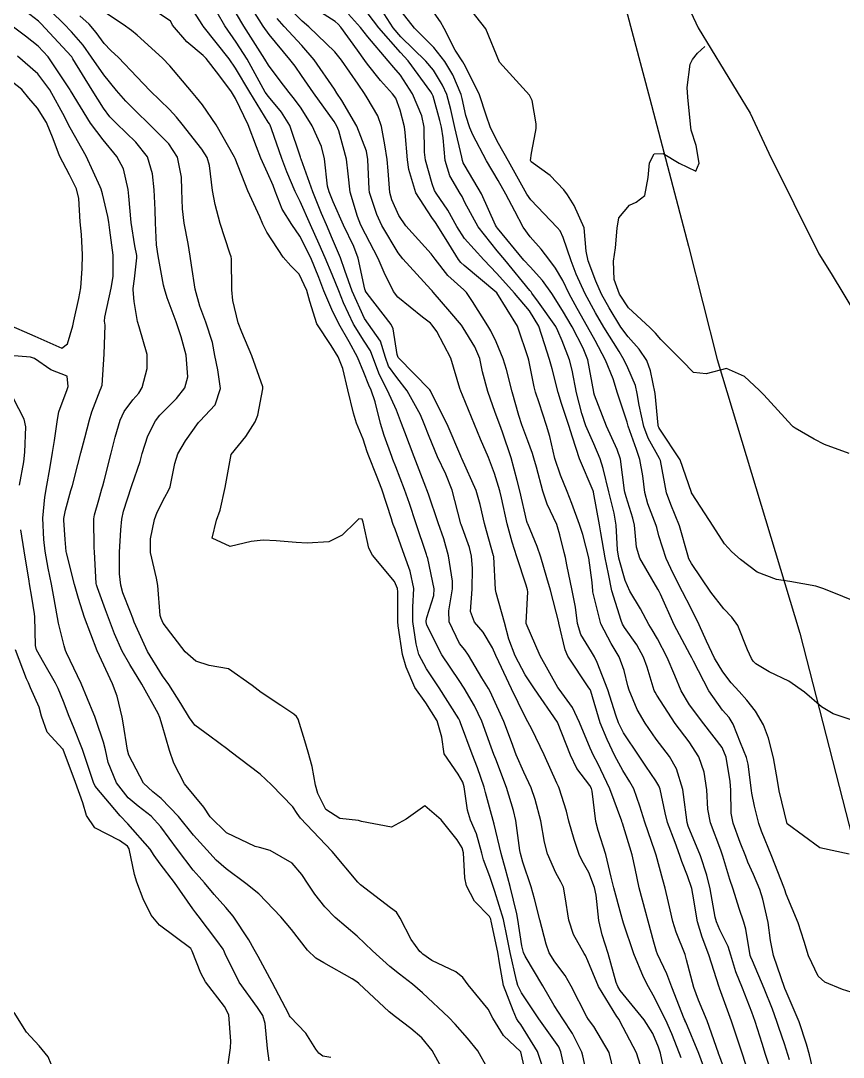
# Model space of a CAD drawing. Header units: metres. Extents: x 292545 to 299085, y 7450245 to 7463078.
# Drawn here: x 296951.6 to 297001.5, y 7454131.5 to 7454194.4 of the extents above; entities that cross this region are included whole.
import ezdxf

# ---------------------------------------------------------------- set-up
doc = ezdxf.new("R2010")
doc.units = ezdxf.units.M
for name, color, linetype in [('Area', 45, 'Continuous'), ('Curvas de Nivel 1m', 11, 'Continuous'), ('Curvas de Nivel 5m', 15, 'Continuous'), ('Vias Primárias', 230, 'Continuous')]:
    doc.layers.add(name, color=color, linetype=linetype)

msp = doc.modelspace()

# ---------------------------------------------------------------- linework, layer by layer
at = {"layer": 'Area'}
msp.add_polyline3d([(296970.276, 7454231.506, 697.399), (296971.852, 7454229.143, 697.729), (296974.463, 7454224.198, 698.379), (296981.489, 7454213.903, 711.819), (296983.445, 7454209.79, 713.459), (296986.04, 7454204.87, 700.919), (296988.895, 7454200.468, 701.319), (296990.58, 7454198.03, 701.469), (296991.792, 7454195.863, 701.679), (296992.671, 7454193.942, 701.779), (296995.822, 7454188.775, 702.119), (296996.956, 7454186.348, 702.239), (296999.989, 7454180.243, 702.439), (297000.741, 7454179.034, 702.559), (297002.343, 7454176.391, 702.459)], dxfattribs=at)
at = {"layer": 'Curvas de Nivel 1m', "flags": 128}
for points, elevation in [([(297001.95, 7454135.439), (297001.427, 7454135.618), (297000.368, 7454136.045), (296999.961, 7454136.427), (296999.366, 7454137.646), (296999.108, 7454138.522), (296998.737, 7454139.653), (296998.019, 7454141.399), (296997.926, 7454141.661), (296997.868, 7454141.818), (296997.151, 7454143.669), (296996.521, 7454145.221), (296996.358, 7454145.677), (296996.084, 7454146.74), (296995.93, 7454147.521), (296995.906, 7454147.683), (296995.707, 7454149.284), (296995.601, 7454149.688), (296995.245, 7454150.574), (296994.797, 7454151.7), (296994.547, 7454152.104), (296994.151, 7454152.56), (296993.321, 7454153.718), (296992.381, 7454155.528), (296992.28, 7454155.729), (296992.186, 7454155.907), (296991.225, 7454157.74), (296990.389, 7454159.591), (296990.313, 7454159.749), (296990.235, 7454159.895), (296989.138, 7454161.767), (296988.938, 7454162.438), (296988.802, 7454163.772), (296988.712, 7454164.198), (296988.3, 7454165.5), (296988.224, 7454165.781), (296988.205, 7454165.88), (296987.952, 7454167.784), (296987.753, 7454168.371), (296987.106, 7454169.792), (296986.381, 7454171.672), (296986.343, 7454171.8), (296986.333, 7454171.851), (296985.968, 7454173.804), (296985.704, 7454174.513), (296985.03, 7454175.814), (296984.438, 7454176.809), (296983.791, 7454177.83), (296983.231, 7454178.609), (296982.469, 7454179.439), (296982.094, 7454179.854), (296980.492, 7454181.8), (296980.439, 7454181.871), (296980.385, 7454181.981), (296979.527, 7454183.88), (296978.54, 7454185.551), (296978.415, 7454185.765), (296978.372, 7454185.893), (296978.336, 7454186.103), (296977.916, 7454187.9), (296977.663, 7454188.983), (296977.412, 7454189.908), (296977.165, 7454190.478), (296976.607, 7454191.373), (296976.139, 7454191.925), (296974.635, 7454193.394), (296974.157, 7454193.945), (296973.259, 7454195.352)], 698), ([(297001.893, 7454159.278), (297001.008, 7454159.628), (297000.237, 7454159.938), (296999.81, 7454160.074), (296998.243, 7454160.362), (296997.432, 7454160.482), (296996.252, 7454160.922), (296995.251, 7454161.695), (296994.72, 7454162.155), (296994.272, 7454162.642), (296993.58, 7454163.717), (296992.302, 7454165.677), (296992.275, 7454165.73), (296992.266, 7454165.768), (296991.586, 7454167.737), (296990.351, 7454169.604), (296990.294, 7454169.693), (296990.272, 7454169.751), (296990.256, 7454169.85), (296990.072, 7454171.755), (296989.787, 7454173.149), (296989.553, 7454173.763), (296989.102, 7454174.462), (296988.417, 7454175.208), (296987.983, 7454175.784), (296987.267, 7454176.965), (296986.814, 7454177.796), (296986.461, 7454178.585), (296986.003, 7454179.805), (296985.883, 7454180.401), (296985.746, 7454181.807), (296985.155, 7454183.172), (296984.745, 7454183.818), (296984.526, 7454184.116), (296983.687, 7454184.985), (296982.543, 7454185.817), (296982.515, 7454185.85), (296982.495, 7454185.899), (296982.55, 7454186.349), (296982.803, 7454187.613), (296982.845, 7454187.846), (296982.847, 7454188.117), (296982.59, 7454189.539), (296982.432, 7454189.852), (296980.613, 7454191.87), (296979.781, 7454193.879), (296978.657, 7454195.33)], 701), ([(296982.363, 7454129.845), (296981.917, 7454131.835), (296980.858, 7454132.811), (296980.212, 7454133.867), (296979.931, 7454134.408), (296978.725, 7454135.888), (296978.392, 7454136.328), (296977.961, 7454136.69), (296976.514, 7454137.368), (296975.971, 7454137.759), (296975.879, 7454137.828), (296975.779, 7454137.923), (296975.267, 7454138.648), (296974.599, 7454139.941), (296974.363, 7454140.301), (296974.009, 7454140.571), (296972.173, 7454141.969), (296972.025, 7454142.129), (296970.472, 7454143.986), (296970.049, 7454144.412), (296968.532, 7454146.013), (296968.346, 7454146.287), (296968.08, 7454146.691), (296966.778, 7454148.033), (296966.102, 7454148.664), (296964.261, 7454150.059), (296964.124, 7454150.164), (296963.031, 7454150.975), (296962.138, 7454151.643), (296961.798, 7454152.093), (296961.286, 7454152.964), (296960.556, 7454154.106), (296960.171, 7454154.644), (296959.252, 7454156.119), (296958.453, 7454157.885), (296958.357, 7454158.129), (296958.217, 7454158.494), (296957.762, 7454159.671), (296957.636, 7454160.139), (296957.56, 7454160.823), (296957.557, 7454162.141), (296957.634, 7454163.497), (296957.694, 7454164.139), (296957.797, 7454164.63), (296958.294, 7454166.13), (296958.314, 7454166.189), (296958.81, 7454167.643), (296958.938, 7454168.124), (296959.269, 7454169.195), (296959.746, 7454170.116), (296960.012, 7454170.46), (296960.364, 7454170.822), (296961.018, 7454171.459), (296961.518, 7454172.099), (296961.707, 7454172.78), (296961.594, 7454174.098), (296961.304, 7454175.211), (296960.987, 7454176.104), (296960.445, 7454177.574), (296960.281, 7454178.112), (296960.237, 7454178.33), (296959.909, 7454180.116), (296959.812, 7454180.787), (296959.747, 7454182.118), (296959.732, 7454182.896), (296959.661, 7454184.119), (296959.564, 7454185.088), (296959.253, 7454186.123), (296958.556, 7454187.017), (296957.369, 7454188.148), (296956.976, 7454188.553), (296956.582, 7454189.077), (296955.895, 7454190.167), (296954.731, 7454192.069), (296954.658, 7454192.18), (296954.645, 7454192.201), (296954.623, 7454192.223), (296952.8, 7454194.198), (296952.644, 7454194.343), (296951.588, 7454195.151)], 684), ([(296984.629, 7454130.558), (296984.348, 7454131.823), (296984.211, 7454132.131), (296983.91, 7454132.558), (296982.995, 7454133.839), (296981.946, 7454135.411), (296981.736, 7454135.852), (296981.654, 7454136.155), (296981.267, 7454137.857), (296981.089, 7454138.756), (296980.851, 7454139.862), (296980.332, 7454141.555), (296980.234, 7454141.868), (296980.029, 7454142.456), (296979.637, 7454143.474), (296979.537, 7454143.878), (296979.22, 7454145.043), (296978.852, 7454145.888), (296978.67, 7454146.482), (296978.474, 7454147.894), (296978.391, 7454148.19), (296978.101, 7454148.676), (296977.251, 7454149.909), (296977.113, 7454150.926), (296976.835, 7454151.913), (296976.154, 7454152.991), (296975.488, 7454153.927), (296974.957, 7454155.157), (296974.741, 7454155.935), (296974.47, 7454157.678), (296974.455, 7454157.938), (296974.442, 7454159.727), (296974.421, 7454159.938), (296974.239, 7454160.365), (296972.91, 7454161.96), (296972.686, 7454162.382), (296972.338, 7454163.969), (296972.286, 7454164.148), (296972.088, 7454164.17), (296971.908, 7454163.974), (296971.077, 7454163.18), (296970.271, 7454162.774), (296968.943, 7454162.683), (296968.27, 7454162.734), (296967.075, 7454162.831), (296966.271, 7454162.869), (296965.54, 7454162.778), (296964.267, 7454162.489), (296963.183, 7454162.988), (296963.446, 7454164.073), (296963.673, 7454164.689), (296963.975, 7454166.065), (296964.333, 7454168.06), (296965.234, 7454169.161), (296965.788, 7454170.046), (296965.948, 7454170.456), (296966.257, 7454172.041), (296966.252, 7454172.173), (296965.588, 7454174.048), (296964.987, 7454175.485), (296964.769, 7454176.057), (296964.443, 7454177.396), (296964.375, 7454178.061), (296964.347, 7454179.937), (296964.328, 7454180.061), (296964.253, 7454180.285), (296963.665, 7454182.068), (296963.365, 7454183.221), (296963.202, 7454184.073), (296963.024, 7454185.589), (296962.875, 7454186.077), (296962.551, 7454186.596), (296961.361, 7454188.098), (296961.008, 7454188.534), (296960.582, 7454188.984), (296959.413, 7454190.122), (296958.606, 7454190.979), (296957.502, 7454192.147), (296957.04, 7454192.567), (296956.631, 7454193), (296956.14, 7454193.659), (296955.711, 7454194.164), (296955.156, 7454194.681)], 686), ([(296985.89, 7454130.546), (296985.683, 7454131.585), (296985.615, 7454131.804), (296985.038, 7454132.937), (296984.457, 7454133.822), (296983.935, 7454134.642), (296983.242, 7454135.837), (296982.182, 7454137.637), (296982.075, 7454137.849), (296981.979, 7454138.26), (296981.732, 7454139.853), (296981.665, 7454140.195), (296981.258, 7454141.858), (296980.977, 7454142.917), (296980.726, 7454143.863), (296980.294, 7454145.644), (296980.238, 7454145.868), (296980.079, 7454146.449), (296979.769, 7454147.555), (296979.682, 7454147.876), (296979.285, 7454149.063), (296978.962, 7454149.887), (296978.251, 7454151.789), (296978.21, 7454151.899), (296978.188, 7454151.944), (296978.144, 7454152.022), (296976.965, 7454153.912), (296976.18, 7454155.058), (296975.724, 7454155.925), (296975.553, 7454156.573), (296975.349, 7454157.929), (296975.352, 7454158.798), (296975.42, 7454159.928), (296975.195, 7454160.984), (296974.86, 7454161.934), (296974.279, 7454163.532), (296974.16, 7454163.82), (296974.123, 7454163.942), (296974.069, 7454164.161), (296973.469, 7454165.953), (296973.151, 7454166.788), (296972.682, 7454167.965), (296972.595, 7454168.225), (296972.343, 7454168.985), (296971.946, 7454169.974), (296971.76, 7454170.578), (296971.414, 7454171.98), (296971.103, 7454173.276), (296970.83, 7454173.986), (296970.41, 7454174.67), (296969.533, 7454175.999), (296969.11, 7454177.336), (296968.92, 7454178.005), (296968.463, 7454178.995), (296967.962, 7454179.512), (296967.489, 7454180.025), (296966.496, 7454181.55), (296966.262, 7454182.042), (296966.064, 7454182.487), (296965.343, 7454184.052), (296964.575, 7454186.027), (296964.56, 7454186.06), (296964.544, 7454186.105), (296963.433, 7454188.071), (296962.585, 7454189.271), (296962.226, 7454189.722), (296961.923, 7454190.09), (296960.616, 7454191.639), (296960.17, 7454192.115), (296958.637, 7454193.503), (296958.294, 7454193.79), (296957.79, 7454194.139), (296956.65, 7454194.899)], 687), ([(296987.719, 7454129.947), (296987.267, 7454131.786), (296986.35, 7454133.364), (296986.025, 7454133.799), (296985.925, 7454133.956), (296984.969, 7454135.815), (296984.596, 7454136.457), (296983.967, 7454137.287), (296983.634, 7454137.833), (296983.447, 7454138.37), (296983.073, 7454139.839), (296982.737, 7454141.118), (296982.533, 7454141.845), (296982.038, 7454143.338), (296981.892, 7454143.852), (296981.855, 7454144.042), (296981.602, 7454145.855), (296981.466, 7454146.47), (296981.037, 7454147.861), (296980.394, 7454149.584), (296980.282, 7454149.868), (296980.12, 7454150.32), (296979.536, 7454151.879), (296979.092, 7454152.825), (296978.475, 7454153.895), (296978.17, 7454154.349), (296977.123, 7454155.911), (296976.211, 7454157.717), (296976.158, 7454157.921), (296976.158, 7454157.976), (296976.215, 7454158.176), (296976.638, 7454159.507), (296976.662, 7454159.916), (296976.26, 7454161.75), (296976.21, 7454161.921), (296976.183, 7454162.001), (296975.535, 7454163.927), (296975.15, 7454165.082), (296974.851, 7454165.935), (296974.327, 7454167.321), (296974.153, 7454167.764), (296974.08, 7454167.944), (296973.61, 7454169.215), (296973.401, 7454169.954), (296973.079, 7454171.253), (296972.821, 7454171.963), (296972.689, 7454172.269), (296972.394, 7454173.036), (296972.006, 7454173.974), (296971.491, 7454174.9), (296970.874, 7454175.985), (296970.436, 7454176.868), (296969.962, 7454177.995), (296969.664, 7454178.795), (296969.176, 7454180.003), (296968.492, 7454181.313), (296968.01, 7454182.017), (296967.432, 7454182.946), (296967.005, 7454184.033), (296966.873, 7454184.381), (296966.534, 7454185.157), (296966.139, 7454186.044), (296965.879, 7454186.721), (296965.359, 7454188.052), (296964.589, 7454189.66), (296964.35, 7454190.062), (296963.581, 7454191.097), (296962.817, 7454192.078), (296962.625, 7454192.27), (296961.637, 7454193.098), (296960.784, 7454194.108), (296960.737, 7454194.202), (296960.645, 7454194.35), (296959.958, 7454194.809)], 688), ([(296989.42, 7454130.232), (296988.937, 7454131.77), (296987.922, 7454133.697), (296987.873, 7454133.781), (296987.745, 7454133.962), (296986.63, 7454135.793), (296985.968, 7454137.351), (296985.836, 7454137.667), (296985.754, 7454137.803), (296985.117, 7454138.946), (296984.828, 7454139.817), (296984.607, 7454141.228), (296984.495, 7454141.823), (296984.348, 7454142.147), (296984.031, 7454142.685), (296983.526, 7454143.835), (296983.352, 7454144.539), (296983.116, 7454145.84), (296982.784, 7454147.145), (296982.531, 7454147.846), (296982.102, 7454148.784), (296981.631, 7454149.855), (296981.344, 7454150.638), (296980.886, 7454151.863), (296980.159, 7454153.463), (296980.022, 7454153.732), (296979.941, 7454153.873), (296979.543, 7454154.508), (296978.73, 7454155.892), (296978.508, 7454156.208), (296978.2, 7454156.605), (296977.556, 7454157.907), (296977.543, 7454158.583), (296977.763, 7454159.905), (296977.756, 7454160.389), (296977.516, 7454161.907), (296977.234, 7454162.95), (296976.9, 7454163.914), (296976.3, 7454165.656), (296976.209, 7454165.921), (296976.151, 7454166.075), (296975.44, 7454167.929), (296974.871, 7454169.411), (296974.665, 7454169.937), (296974.365, 7454170.752), (296973.828, 7454171.948), (296973.329, 7454172.892), (296972.94, 7454173.962), (296972.798, 7454174.355), (296972.413, 7454174.937), (296971.757, 7454175.977), (296971.16, 7454177.265), (296970.861, 7454177.986), (296970.463, 7454178.978), (296970.037, 7454179.994), (296969.665, 7454180.819), (296969.148, 7454182.004), (296968.517, 7454183.421), (296968.322, 7454183.814), (296968.227, 7454184.014), (296967.722, 7454185.209), (296967.401, 7454186.027), (296966.779, 7454187.828), (296966.705, 7454188.038), (296966.654, 7454188.119), (296966.575, 7454188.233), (296965.47, 7454190.051), (296964.607, 7454191.493), (296964.215, 7454192.064), (296962.643, 7454194.04), (296962.623, 7454194.061), (296962.607, 7454194.081), (296961.843, 7454195.28)], 689), ([(296991.636, 7454131.469), (296991.55, 7454131.735), (296991.084, 7454132.912), (296990.72, 7454133.748), (296989.945, 7454135.262), (296989.664, 7454135.763), (296989.362, 7454136.363), (296988.775, 7454137.772), (296988.145, 7454139.625), (296988.098, 7454139.779), (296987.998, 7454140.139), (296987.556, 7454141.785), (296987.394, 7454142.422), (296987.067, 7454143.79), (296986.597, 7454145.262), (296986.461, 7454145.796), (296986.248, 7454147.642), (296986.203, 7454147.799), (296986.095, 7454147.975), (296985.318, 7454149.024), (296984.932, 7454149.818), (296984.143, 7454151.83), (296982.739, 7454153.844), (296982.176, 7454154.702), (296981.567, 7454155.856), (296981.192, 7454156.871), (296980.916, 7454157.863), (296980.417, 7454159.682), (296980.384, 7454159.868), (296980.279, 7454161.854), (296980.277, 7454161.87), (296980.263, 7454161.911), (296979.833, 7454163.431), (296979.708, 7454163.879), (296979.452, 7454165.04), (296979.197, 7454165.887), (296978.332, 7454167.82), (296978.292, 7454167.9), (296978.264, 7454167.97), (296977.451, 7454169.909), (296976.465, 7454171.835), (296976.421, 7454171.92), (296976.384, 7454171.984), (296974.46, 7454173.939), (296974.405, 7454174.125), (296974.157, 7454175.681), (296974.045, 7454175.946), (296972.586, 7454177.832), (296972.487, 7454177.969), (296972.476, 7454177.992), (296972.454, 7454178.095), (296972.051, 7454179.974), (296971.787, 7454180.674), (296971.153, 7454181.983), (296970.517, 7454183.391), (296970.273, 7454183.993), (296970.177, 7454184.343), (296969.991, 7454185.996), (296969.807, 7454186.744), (296969.252, 7454188.003), (296968.584, 7454189.076), (296968.183, 7454189.61), (296967.854, 7454190.021), (296967.301, 7454190.73), (296966.609, 7454191.69), (296966.383, 7454192.042), (296965.949, 7454192.721), (296965.093, 7454194.056), (296964.65, 7454194.79)], 691), ([(296993.197, 7454130.41), (296992.715, 7454131.722), (296991.922, 7454133.629), (296991.889, 7454133.697), (296991.878, 7454133.731), (296991.832, 7454133.823), (296991.079, 7454135.743), (296990.77, 7454136.557), (296990.199, 7454137.757), (296990.136, 7454137.919), (296989.98, 7454138.488), (296989.64, 7454139.764), (296989.493, 7454140.273), (296989.103, 7454141.769), (296988.859, 7454142.947), (296988.66, 7454143.774), (296988.072, 7454145.692), (296988.043, 7454145.78), (296988.034, 7454145.82), (296987.323, 7454147.788), (296986.58, 7454149.324), (296986.328, 7454149.798), (296986.12, 7454150.241), (296985.466, 7454151.81), (296985.042, 7454152.707), (296984.232, 7454153.829), (296984.164, 7454153.921), (296983.084, 7454155.841), (296982.244, 7454157.818), (296982.239, 7454157.85), (296982.346, 7454159.735), (296982.326, 7454159.849), (296982.237, 7454160.129), (296981.671, 7454161.856), (296981.392, 7454162.738), (296981.08, 7454163.862), (296980.737, 7454165.428), (296980.633, 7454165.867), (296980.319, 7454166.911), (296979.948, 7454167.876), (296979.462, 7454169.001), (296979.093, 7454169.889), (296978.379, 7454171.658), (296978.276, 7454171.901), (296978.217, 7454172.069), (296977.668, 7454173.907), (296976.81, 7454175.526), (296976.523, 7454175.919), (296976.425, 7454176.027), (296975.953, 7454176.402), (296974.448, 7454177.612), (296974.178, 7454177.944), (296973.612, 7454179.1), (296973.251, 7454179.958), (296972.495, 7454181.428), (296972.212, 7454181.973), (296971.991, 7454182.492), (296971.561, 7454183.98), (296971.432, 7454185.083), (296971.326, 7454185.982), (296970.865, 7454187.691), (296970.745, 7454187.988), (296970.576, 7454188.266), (296969.328, 7454190.003), (296968.603, 7454191.057), (296968.209, 7454191.616), (296967.888, 7454192.021), (296966.635, 7454193.536), (296966.28, 7454194.044), (296965.655, 7454195.048)], 692), ([(296995.886, 7454130.046), (296995.372, 7454131.695), (296995.008, 7454132.788), (296994.688, 7454133.699), (296993.972, 7454135.69), (296993.967, 7454135.71), (296993.953, 7454135.752), (296993.311, 7454137.717), (296992.91, 7454138.794), (296992.623, 7454139.724), (296992.35, 7454141.395), (296992.288, 7454141.727), (296992.031, 7454142.509), (296991.684, 7454143.38), (296991.555, 7454143.737), (296991.268, 7454144.528), (296990.817, 7454145.749), (296990.662, 7454146.334), (296990.37, 7454147.756), (296990.294, 7454147.956), (296990.098, 7454148.271), (296989.501, 7454149.153), (296989.088, 7454149.765), (296988.134, 7454151.186), (296987.832, 7454151.783), (296987.673, 7454152.259), (296987.195, 7454153.79), (296986.537, 7454155.447), (296986.378, 7454155.798), (296986.196, 7454156.098), (296985.548, 7454157.152), (296985.358, 7454157.813), (296985.22, 7454158.813), (296985.036, 7454159.818), (296984.7, 7454161.38), (296984.614, 7454161.825), (296984.549, 7454162.109), (296984.277, 7454163.199), (296984.143, 7454163.683), (296984.088, 7454163.823), (296983.518, 7454165.054), (296983.257, 7454165.836), (296982.868, 7454167.299), (296982.711, 7454167.844), (296982.623, 7454168.133), (296982.343, 7454168.889), (296981.983, 7454169.854), (296981.787, 7454170.431), (296981.379, 7454171.86), (296981.042, 7454173.218), (296980.844, 7454173.866), (296980.413, 7454174.9), (296980.101, 7454175.556), (296979.915, 7454175.878), (296978.985, 7454177.345), (296978.611, 7454177.888), (296978.454, 7454178.046), (296977.478, 7454178.919), (296976.709, 7454179.916), (296976.478, 7454180.232), (296974.938, 7454181.936), (296974.509, 7454182.558), (296974.08, 7454183.508), (296973.969, 7454183.948), (296973.862, 7454185.276), (296973.797, 7454185.951), (296973.656, 7454186.854), (296973.463, 7454187.957), (296973.235, 7454188.616), (296972.59, 7454189.708), (296972.423, 7454189.972), (296972.049, 7454190.525), (296971.029, 7454191.986), (296970.62, 7454192.493), (296969.043, 7454194.006), (296968.646, 7454194.345), (296967.811, 7454195.179)], 694), ([(296998.211, 7454131.345), (296998.117, 7454131.658), (296997.909, 7454132.304), (296997.565, 7454133.311), (296997.446, 7454133.665), (296997.177, 7454134.425), (296996.687, 7454135.673), (296995.97, 7454137.34), (296995.867, 7454137.576), (296995.839, 7454137.682), (296995.565, 7454139.263), (296995.447, 7454139.688), (296995.171, 7454140.527), (296994.795, 7454141.698), (296994.605, 7454142.278), (296994.18, 7454143.708), (296994.048, 7454144.07), (296993.412, 7454145.717), (296993.257, 7454146.543), (296993.192, 7454147.719), (296993.037, 7454148.787), (296992.722, 7454149.724), (296992.126, 7454150.624), (296991.286, 7454151.739), (296990.16, 7454153.473), (296990.058, 7454153.648), (296990.013, 7454153.752), (296989.574, 7454155.156), (296989.358, 7454155.762), (296988.951, 7454156.519), (296988.211, 7454157.575), (296988.091, 7454157.781), (296988.008, 7454157.989), (296987.443, 7454159.788), (296987.223, 7454160.816), (296987.036, 7454161.792), (296986.764, 7454163.309), (296986.693, 7454163.796), (296986.328, 7454165.774), (296986.322, 7454165.8), (296986.304, 7454165.852), (296985.476, 7454167.809), (296985.052, 7454169.107), (296984.823, 7454169.815), (296984.373, 7454171.157), (296984.172, 7454171.823), (296983.823, 7454173.254), (296983.648, 7454173.831), (296983.351, 7454174.775), (296982.998, 7454175.841), (296982.437, 7454176.776), (296981.529, 7454177.859), (296980.465, 7454179.053), (296979.666, 7454179.878), (296978.492, 7454181.172), (296978.022, 7454181.897), (296977.485, 7454182.878), (296976.768, 7454183.916), (296976.678, 7454184.071), (296976.529, 7454184.481), (296976.128, 7454185.924), (296976.073, 7454186.402), (296976.042, 7454187.925), (296975.902, 7454188.604), (296975.333, 7454189.933), (296974.604, 7454191.073), (296974.212, 7454191.549), (296973.861, 7454191.951), (296972.634, 7454193.398), (296972.173, 7454193.967), (296971.459, 7454194.785)], 696), ([(296999.875, 7454129.771), (296999.431, 7454131.645), (296999.254, 7454132.302), (296998.799, 7454133.651), (296997.953, 7454135.634), (296997.941, 7454135.66), (296997.934, 7454135.68), (296997.253, 7454137.667), (296997.071, 7454138.581), (296996.914, 7454139.671), (296996.6, 7454141.088), (296996.408, 7454141.676), (296996.032, 7454142.577), (296995.697, 7454143.343), (296995.56, 7454143.687), (296995.224, 7454144.524), (296994.788, 7454145.699), (296994.683, 7454146.305), (296994.652, 7454147.702), (296994.622, 7454148.226), (296994.378, 7454149.706), (296994.122, 7454150.288), (296993.018, 7454151.721), (296992.154, 7454152.874), (296991.648, 7454153.735), (296991.259, 7454154.652), (296990.795, 7454155.744), (296990.2, 7454156.872), (296989.874, 7454157.42), (296989.677, 7454157.758), (296989.167, 7454158.711), (296988.536, 7454159.775), (296988.243, 7454160.427), (296987.855, 7454161.784), (296987.782, 7454162.271), (296987.689, 7454163.786), (296987.582, 7454164.495), (296987.257, 7454165.79), (296986.903, 7454167.216), (296986.731, 7454167.796), (296986.342, 7454168.714), (296985.864, 7454169.805), (296985.614, 7454170.557), (296985.296, 7454171.811), (296985.025, 7454173.186), (296984.869, 7454173.815), (296984.414, 7454174.96), (296984.165, 7454175.568), (296984.029, 7454175.826), (296982.99, 7454177.296), (296982.585, 7454177.848), (296982.53, 7454177.925), (296982.455, 7454178.014), (296980.95, 7454179.865), (296980.478, 7454180.421), (296979.327, 7454181.882), (296978.517, 7454183.347), (296978.345, 7454183.716), (296978.238, 7454183.894), (296977.596, 7454184.966), (296977.313, 7454185.908), (296977.193, 7454187.281), (296977.092, 7454187.912), (296976.99, 7454188.326), (296976.592, 7454189.792), (296976.537, 7454189.921), (296976.45, 7454190.065), (296975.071, 7454191.935), (296974.62, 7454192.445), (296973.287, 7454193.954), (296972.651, 7454194.795)], 697), ([(297001.832, 7454143.827), (297000.051, 7454144.208), (296998.073, 7454145.66), (296997.599, 7454147.665), (296997.483, 7454148.282), (296997.237, 7454149.669), (296996.951, 7454150.851), (296996.636, 7454151.675), (296996.151, 7454152.487), (296995.632, 7454153.162), (296995.164, 7454153.695), (296994.686, 7454154.22), (296994.175, 7454154.879), (296993.671, 7454155.715), (296993.174, 7454156.744), (296992.737, 7454157.725), (296992.223, 7454158.765), (296991.732, 7454159.735), (296991.15, 7454160.84), (296990.722, 7454161.745), (296990.277, 7454163.134), (296990.156, 7454163.626), (296990.116, 7454163.753), (296989.617, 7454165.081), (296989.437, 7454165.763), (296989.31, 7454166.773), (296989.132, 7454167.768), (296988.927, 7454168.359), (296988.435, 7454169.779), (296988.357, 7454170.03), (296987.787, 7454171.786), (296987.519, 7454172.661), (296987.057, 7454173.793), (296986.415, 7454174.981), (296985.95, 7454175.805), (296985.324, 7454176.927), (296984.852, 7454177.816), (296984.461, 7454178.621), (296984.013, 7454179.371), (296983.67, 7454179.832), (296983.149, 7454180.51), (296982.487, 7454181.27), (296982.051, 7454181.854), (296981.548, 7454182.819), (296981.002, 7454183.865), (296980.531, 7454184.678), (296979.828, 7454185.877), (296979.005, 7454187.446), (296978.808, 7454187.888), (296978.58, 7454188.624), (296978.353, 7454189.656), (296978.289, 7454189.895), (296977.788, 7454191.085), (296977.306, 7454191.91), (296976.625, 7454192.754), (296975.466, 7454193.932), (296974.653, 7454194.965)], 699), ([(296979.893, 7454130.846), (296979.301, 7454131.886), (296978.679, 7454132.657), (296977.919, 7454133.5), (296977.538, 7454133.904), (296975.945, 7454135.407), (296975.334, 7454135.929), (296974.552, 7454136.534), (296973.963, 7454137.002), (296972.919, 7454137.961), (296971.986, 7454138.84), (296970.648, 7454139.984), (296970.009, 7454140.624), (296969.417, 7454141.399), (296969, 7454142.005), (296968.613, 7454142.595), (296968.035, 7454143.27), (296966.694, 7454144.033), (296966.046, 7454144.222), (296965.796, 7454144.293), (296964.059, 7454145.111), (296963.064, 7454146.075), (296962.669, 7454146.671), (296962.086, 7454147.382), (296961.499, 7454148.096), (296960.865, 7454149.349), (296960.588, 7454150.105), (296960.138, 7454151.636), (296960.012, 7454152.111), (296959.914, 7454152.344), (296958.916, 7454154.122), (296958.181, 7454155.316), (296957.717, 7454156.137), (296957.254, 7454157.195), (296956.891, 7454158.15), (296956.71, 7454158.645), (296956.231, 7454159.968), (296956.168, 7454160.161), (296956.15, 7454160.245), (296956.034, 7454162.162), (296956.026, 7454162.401), (296956.005, 7454164.163), (296956.042, 7454164.407), (296956.3, 7454165.314), (296956.487, 7454165.98), (296956.538, 7454166.157), (296956.626, 7454166.466), (296957.057, 7454168.149), (296957.304, 7454169.107), (296957.594, 7454170.141), (296957.834, 7454170.665), (296958.372, 7454171.38), (296958.726, 7454171.778), (296958.937, 7454172.124), (296959.233, 7454173.283), (296959.232, 7454174.122), (296958.744, 7454175.811), (296958.651, 7454176.128), (296958.445, 7454177.355), (296958.381, 7454178.06), (296958.381, 7454178.131), (296958.459, 7454178.711), (296958.613, 7454179.987), (296958.602, 7454180.129), (296958.482, 7454180.72), (296958.262, 7454182.134), (296958.127, 7454183.744), (296958.08, 7454184.137), (296957.791, 7454185.396), (296957.405, 7454186.147), (296956.558, 7454187.162), (296955.805, 7454188.168), (296954.593, 7454190.141), (296954.568, 7454190.18), (296954.527, 7454190.248), (296953.224, 7454192.194), (296952.629, 7454192.837), (296951.859, 7454193.436), (296950.807, 7454194.228)], 683), ([(296994.659, 7454129.702), (296993.922, 7454131.691), (296993.917, 7454131.71), (296993.903, 7454131.751), (296993.211, 7454133.717), (296992.702, 7454134.961), (296992.419, 7454135.725), (296991.97, 7454137.4), (296991.901, 7454137.66), (296991.879, 7454137.731), (296991.338, 7454139.091), (296991.137, 7454139.743), (296990.879, 7454140.878), (296990.678, 7454141.75), (296990.535, 7454142.259), (296990.117, 7454143.759), (296990.047, 7454144.003), (296989.439, 7454145.766), (296989.125, 7454146.727), (296988.762, 7454147.773), (296988.535, 7454148.211), (296988.104, 7454148.904), (296987.626, 7454149.785), (296987.144, 7454150.774), (296986.721, 7454151.794), (296986.162, 7454153.706), (296986.139, 7454153.777), (296986.128, 7454153.801), (296986.048, 7454153.919), (296984.773, 7454155.821), (296984.593, 7454156.22), (296984.224, 7454157.83), (296984.213, 7454157.882), (296983.712, 7454159.835), (296983.493, 7454160.589), (296983.124, 7454161.841), (296982.909, 7454162.48), (296982.331, 7454163.849), (296982.319, 7454163.885), (296982.284, 7454164.001), (296981.842, 7454165.855), (296981.69, 7454166.478), (296981.323, 7454167.86), (296980.805, 7454169.409), (296980.638, 7454169.867), (296980.364, 7454170.611), (296979.909, 7454171.877), (296979.595, 7454173.082), (296979.419, 7454173.885), (296979.126, 7454174.605), (296978.421, 7454175.749), (296978.311, 7454175.901), (296977.599, 7454176.744), (296976.602, 7454177.918), (296976.529, 7454177.995), (296976.455, 7454178.08), (296974.751, 7454179.937), (296974.478, 7454180.3), (296973.478, 7454181.955), (296973.174, 7454182.624), (296972.737, 7454183.967), (296972.708, 7454184.151), (296972.634, 7454185.969), (296972.55, 7454186.464), (296971.96, 7454187.976), (296971.044, 7454189.53), (296970.742, 7454189.989), (296970.595, 7454190.221), (296969.376, 7454192.002), (296968.626, 7454192.883), (296967.557, 7454194.026), (296967.131, 7454194.516)], 693), ([(297001.836, 7454168.117), (297000.343, 7454168.679), (296999.711, 7454169.004), (296998.561, 7454169.657), (296998.436, 7454169.741), (296998.355, 7454169.827), (296996.662, 7454171.677), (296996.377, 7454171.968), (296995.487, 7454172.787), (296994.399, 7454173.284), (296993.152, 7454172.965), (296992.396, 7454173.037), (296991.703, 7454173.737), (296990.416, 7454175.042), (296990.085, 7454175.421), (296989.747, 7454175.76), (296988.441, 7454176.971), (296987.899, 7454177.786), (296987.578, 7454178.673), (296987.534, 7454179.789), (296987.661, 7454180.608), (296987.76, 7454181.787), (296987.861, 7454182.428), (296988.514, 7454183.182), (296988.921, 7454183.37), (296989.435, 7454183.766), (296989.641, 7454184.87), (296989.72, 7454185.762), (296990.003, 7454186.306), (296990.552, 7454186.328), (296991.529, 7454185.74), (296992.538, 7454185.257), (296992.74, 7454185.727), (296992.559, 7454186.818), (296992.252, 7454187.733), (296992.211, 7454188.099), (296992.048, 7454189.735), (296992, 7454190.335), (296992.194, 7454191.734), (296992.323, 7454192.028), (296992.623, 7454192.411), (296993.083, 7454192.82)], 702), ([(296977.326, 7454130.468), (296976.537, 7454131.914), (296975.91, 7454132.675), (296975.228, 7454133.242), (296974.303, 7454133.944), (296973.928, 7454134.26), (296972.086, 7454135.969), (296971.954, 7454136.074), (296971.676, 7454136.253), (296969.965, 7454137.229), (296969.477, 7454137.506), (296968.962, 7454138.005), (296967.992, 7454139.259), (296967.345, 7454140.027), (296966.017, 7454141.407), (296965.227, 7454142.048), (296964.032, 7454142.922), (296963.433, 7454143.465), (296962.849, 7454144.078), (296962.056, 7454144.982), (296961.129, 7454146.099), (296960.084, 7454147.2), (296959.576, 7454147.606), (296959.013, 7454148.126), (296958.118, 7454149.826), (296958.043, 7454150.131), (296957.781, 7454151.777), (296957.715, 7454152.136), (296957.412, 7454153.398), (296957.138, 7454154.145), (296956.193, 7454156.16), (296955.431, 7454158.168), (296955.06, 7454159.336), (296954.826, 7454160.174), (296954.345, 7454162.096), (296954.329, 7454162.179), (296954.27, 7454162.909), (296954.184, 7454164.083), (296954.181, 7454164.181), (296954.191, 7454164.275), (296954.291, 7454164.689), (296954.614, 7454165.871), (296954.698, 7454166.176), (296955.035, 7454167.464), (296955.214, 7454168.171), (296955.445, 7454169.066), (296955.731, 7454170.166), (296955.882, 7454170.643), (296956.38, 7454171.958), (296956.443, 7454172.098), (296956.471, 7454172.159), (296956.497, 7454172.271), (296956.634, 7454174.157), (296956.683, 7454175.902), (296956.653, 7454176.157), (296956.664, 7454176.386), (296957.058, 7454178.151), (296957.165, 7454178.854), (296957.171, 7454180.15), (296956.977, 7454181.672), (296956.901, 7454182.154), (296956.846, 7454182.495), (296956.52, 7454183.881), (296956.437, 7454184.161), (296956.392, 7454184.294), (296955.538, 7454186.17), (296954.568, 7454187.883), (296954.404, 7454188.182), (296954.242, 7454188.517), (296953.326, 7454190.193), (296952.607, 7454191.163), (296951.375, 7454192.219)], 682), ([(296950.651, 7454176.005), (296952.419, 7454175.25), (296954.068, 7454174.523), (296954.412, 7454174.783), (296954.736, 7454175.869), (296954.793, 7454176.176), (296955.087, 7454177.533), (296955.216, 7454178.172), (296955.298, 7454179.338), (296955.32, 7454180.172), (296955.253, 7454181.411), (296955.178, 7454182.173), (296955.089, 7454183.603), (296954.952, 7454184.176), (296954.531, 7454185.037), (296953.915, 7454186.186), (296953.532, 7454187.216), (296953.135, 7454188.194), (296952.582, 7454189.065), (296952.052, 7454189.673), (296951.641, 7454190.214), (296950.605, 7454191.011)], 681), ([(296970.392, 7454131.491), (296969.899, 7454131.572), (296969.648, 7454131.742), (296969.467, 7454131.997), (296968.862, 7454132.955), (296967.922, 7454133.951), (296967.877, 7454134.02), (296967.826, 7454134.119), (296966.827, 7454136.031), (296965.969, 7454137.606), (296965.729, 7454138.042), (296965.407, 7454138.62), (296964.463, 7454140.055), (296964.008, 7454140.593), (296963.312, 7454141.367), (296962.716, 7454142.08), (296962.388, 7454142.446), (296962.031, 7454142.859), (296961.085, 7454144.1), (296960.063, 7454145.476), (296959.471, 7454146.119), (296958.689, 7454146.741), (296958.084, 7454147.239), (296957.378, 7454148.147), (296956.875, 7454149.389), (296956.703, 7454150.151), (296956.587, 7454150.612), (296956.141, 7454151.919), (296956.051, 7454152.161), (296955.994, 7454152.312), (296955.237, 7454154.169), (296954.345, 7454156.024), (296954.277, 7454156.179), (296954.196, 7454156.452), (296953.866, 7454157.842), (296953.803, 7454158.186), (296953.561, 7454159.525), (296953.431, 7454160.192), (296953.23, 7454161.173), (296953.056, 7454162.198), (296952.969, 7454162.899), (296952.898, 7454164.194), (296953.017, 7454165.478), (296953.145, 7454166.192), (296953.325, 7454167.188), (296953.496, 7454168.188), (296953.617, 7454168.91), (296953.801, 7454170.186), (296953.883, 7454170.662), (296954.38, 7454172.01), (296954.428, 7454172.134), (296954.433, 7454172.18), (296954.389, 7454172.807), (296953.384, 7454173.199), (296952.4, 7454173.878), (296952.163, 7454173.966), (296950.402, 7454174.116)], 681), ([(296964.023, 7454130.207), (296964.286, 7454132.064), (296964.318, 7454132.475), (296964.201, 7454134.066), (296963.931, 7454134.588), (296962.773, 7454136.078), (296962.485, 7454136.609), (296961.971, 7454137.943), (296961.886, 7454138.091), (296959.994, 7454139.503), (296959.482, 7454140.118), (296958.995, 7454141.107), (296958.608, 7454142.131), (296958.473, 7454142.579), (296958.152, 7454144.138), (296958.046, 7454144.313), (296957.549, 7454144.647), (296956.062, 7454145.418), (296955.546, 7454146.165), (296955.324, 7454146.924), (296954.895, 7454148.172), (296954.14, 7454150.163), (296954.135, 7454150.18), (296954.123, 7454150.197), (296953.162, 7454151.223), (296952.828, 7454152.2), (296952.675, 7454152.729), (296952.16, 7454153.905), (296952.03, 7454154.211), (296951.924, 7454154.455), (296951.252, 7454156.219)], 679), ([(296953.779, 7454130.182), (296953.226, 7454131.52), (296952.685, 7454132.198), (296951.915, 7454133.028), (296951.159, 7454134.218)], 678)]:
    msp.add_lwpolyline(points, dxfattribs=dict(at, elevation=elevation))
at = {"layer": 'Curvas de Nivel 5m', "flags": 128}
for points, elevation in [([(296983.454, 7454130.268), (296982.927, 7454131.84), (296981.919, 7454133.477), (296981.752, 7454133.684), (296981.653, 7454133.853), (296981.445, 7454134.34), (296980.869, 7454135.861), (296980.611, 7454137.219), (296980.508, 7454137.865), (296980.112, 7454139.758), (296980.087, 7454139.869), (296980.005, 7454140.03), (296979.098, 7454140.968), (296978.613, 7454141.891), (296978.516, 7454142.381), (296978.425, 7454143.894), (296978.353, 7454144.2), (296978.055, 7454144.679), (296977.082, 7454145.91), (296976.081, 7454146.757), (296974.944, 7454145.937), (296974.066, 7454145.461), (296972.234, 7454145.804), (296972.071, 7454145.852), (296970.927, 7454145.981), (296970.078, 7454146.526), (296969.59, 7454147.5), (296969.456, 7454148), (296969.241, 7454149.139), (296969.006, 7454150.007), (296968.814, 7454150.694), (296968.409, 7454152.016), (296968.307, 7454152.18), (296968.146, 7454152.308), (296967.344, 7454152.835), (296966.159, 7454153.633), (296965.612, 7454154.046), (296964.178, 7454155.064), (296962.998, 7454155.26), (296962.185, 7454155.533), (296961.549, 7454156.096), (296960.21, 7454157.827), (296960.082, 7454158.111), (296960.035, 7454158.292), (296959.889, 7454160.113), (296959.802, 7454160.552), (296959.434, 7454162.118), (296959.437, 7454162.952), (296959.685, 7454164.116), (296959.841, 7454164.564), (296960.303, 7454165.476), (296960.536, 7454165.881), (296960.623, 7454166.107), (296960.912, 7454167.519), (296961.103, 7454168.102), (296961.553, 7454168.885), (296962.352, 7454170.002), (296962.431, 7454170.089), (296963.358, 7454171.086), (296963.687, 7454172.07), (296963.518, 7454173.197), (296963.353, 7454174.076), (296963.193, 7454174.86), (296962.792, 7454176.084), (296962.437, 7454177.056), (296962.152, 7454178.093), (296961.927, 7454179.547), (296961.847, 7454180.089), (296961.716, 7454180.859), (296961.482, 7454182.095), (296961.376, 7454182.961), (296961.338, 7454184.098), (296961.321, 7454184.888), (296961.084, 7454186.102), (296960.555, 7454186.914), (296959.343, 7454188.122), (296958.58, 7454188.851), (296957.95, 7454189.503), (296957.378, 7454190.148), (296956.607, 7454191.094), (296955.866, 7454192.168), (296955.361, 7454192.9), (296954.638, 7454193.71), (296954.175, 7454194.185), (296952.658, 7454195.694)], 685), ([(296990.66, 7454130.518), (296990.39, 7454131.753), (296990.27, 7454132.118), (296989.915, 7454132.938), (296989.406, 7454133.765), (296987.949, 7454135.549), (296987.796, 7454135.782), (296987.697, 7454136.041), (296987.209, 7454137.788), (296986.846, 7454138.929), (296986.638, 7454139.794), (296986.482, 7454141.329), (296986.38, 7454141.796), (296986.032, 7454142.702), (296985.643, 7454143.41), (296985.444, 7454143.809), (296985.152, 7454144.718), (296984.835, 7454145.819), (296984.678, 7454146.42), (296984.23, 7454147.828), (296984.19, 7454147.925), (296984.096, 7454148.135), (296983.334, 7454149.838), (296982.57, 7454151.412), (296982.332, 7454151.848), (296982.146, 7454152.2), (296981.34, 7454153.858), (296980.577, 7454155.477), (296980.399, 7454155.868), (296980.198, 7454156.334), (296979.623, 7454157.295), (296979.095, 7454157.887), (296978.864, 7454158.535), (296978.957, 7454159.889), (296978.986, 7454161.155), (296978.914, 7454161.89), (296978.79, 7454162.414), (296978.282, 7454163.824), (296978.257, 7454163.9), (296978.243, 7454163.941), (296977.738, 7454165.906), (296977.354, 7454166.873), (296976.863, 7454167.915), (296976.345, 7454169.152), (296976.043, 7454169.923), (296975.82, 7454170.466), (296975.022, 7454171.934), (296974.391, 7454172.735), (296973.879, 7454173.429), (296973.695, 7454173.951), (296973.392, 7454174.934), (296972.659, 7454175.966), (296972.428, 7454176.314), (296971.681, 7454177.978), (296971.222, 7454179.226), (296970.967, 7454179.985), (296970.49, 7454181.132), (296970.11, 7454181.994), (296969.822, 7454182.685), (296969.3, 7454184.002), (296968.582, 7454185.97), (296968.569, 7454186.01), (296968.544, 7454186.102), (296967.886, 7454188.02), (296967.392, 7454188.838), (296966.59, 7454189.771), (296966.4, 7454190.042), (296966.155, 7454190.487), (296965.302, 7454192.053), (296964.628, 7454193.077), (296963.954, 7454194.067), (296963.023, 7454195.713)], 690), ([(296997.045, 7454130.824), (296996.767, 7454131.677), (296996.562, 7454132.333), (296996.127, 7454133.678), (296995.931, 7454134.245), (296995.358, 7454135.689), (296994.955, 7454136.687), (296994.659, 7454137.7), (296994.496, 7454138.22), (296993.988, 7454139.229), (296993.779, 7454139.712), (296993.709, 7454140.001), (296993.396, 7454141.716), (296993.197, 7454142.553), (296992.823, 7454143.722), (296992.07, 7454145.519), (296992.009, 7454145.731), (296991.787, 7454147.432), (296991.74, 7454147.735), (296991.358, 7454148.994), (296990.924, 7454149.742), (296990.129, 7454150.795), (296989.463, 7454151.76), (296988.98, 7454152.597), (296988.487, 7454153.775), (296988.413, 7454154.024), (296988.181, 7454154.956), (296987.884, 7454155.783), (296987.394, 7454156.595), (296986.758, 7454157.795), (296986.291, 7454159.741), (296986.286, 7454159.799), (296986.24, 7454160.296), (296986.031, 7454161.803), (296985.673, 7454163.206), (296985.478, 7454163.808), (296985.012, 7454165.097), (296984.729, 7454165.816), (296984.318, 7454166.806), (296983.984, 7454167.825), (296983.669, 7454169.153), (296983.478, 7454169.833), (296983.022, 7454171.191), (296982.805, 7454171.844), (296982.719, 7454172.178), (296982.402, 7454173.793), (296982.385, 7454173.85), (296982.382, 7454173.871), (296981.712, 7454175.857), (296980.453, 7454177.87), (296978.469, 7454179.527), (296978.281, 7454179.703), (296978.134, 7454179.895), (296977.543, 7454180.849), (296976.867, 7454181.915), (296976.729, 7454182.14), (296976.508, 7454182.445), (296975.545, 7454183.93), (296975.12, 7454185.351), (296975.041, 7454185.935), (296974.902, 7454187.602), (296974.858, 7454187.937), (296974.583, 7454188.961), (296974.319, 7454189.673), (296974.129, 7454189.947), (296973.393, 7454190.75), (296972.611, 7454191.736), (296972.443, 7454191.972), (296971.998, 7454192.6), (296970.984, 7454193.985), (296970.826, 7454194.169), (296970.646, 7454194.321), (296969.761, 7454194.89)], 695), ([(297002.146, 7454151.906), (297000.856, 7454152.335), (297000.154, 7454152.751), (296999.127, 7454153.65), (296998.17, 7454154.324), (296996.976, 7454154.871), (296996.18, 7454155.367), (296996.018, 7454155.519), (296995.901, 7454155.684), (296995.663, 7454156.216), (296995.087, 7454157.697), (296994.713, 7454158.198), (296994.223, 7454158.697), (296993.443, 7454159.718), (296992.259, 7454161.458), (296992.109, 7454161.732), (296992.037, 7454161.961), (296991.548, 7454163.737), (296991.013, 7454165.025), (296990.748, 7454165.746), (296990.39, 7454167.691), (296990.369, 7454167.75), (296990.334, 7454167.815), (296989.636, 7454169.051), (296989.367, 7454169.765), (296989.09, 7454171.051), (296988.981, 7454171.771), (296988.863, 7454172.248), (296988.398, 7454173.328), (296988.18, 7454173.782), (296987.874, 7454174.32), (296986.948, 7454175.795), (296986.436, 7454176.653), (296985.82, 7454177.806), (296985.28, 7454178.996), (296984.97, 7454179.815), (296984.487, 7454181.229), (296984.294, 7454181.626), (296984.124, 7454181.826), (296982.518, 7454183.515), (296982.286, 7454183.852), (296981.982, 7454184.402), (296981.162, 7454185.864), (296980.559, 7454186.921), (296980.079, 7454187.875), (296979.814, 7454188.644), (296979.405, 7454189.882), (296978.609, 7454191.471), (296978.468, 7454191.748), (296978.388, 7454191.893), (296977.937, 7454192.586), (296977.251, 7454193.911), (296977.043, 7454194.31), (296976.652, 7454194.854)], 700), ([(296951.486, 7454166.212), (296951.744, 7454167.626), (296951.817, 7454168.208), (296951.879, 7454169.738), (296951.776, 7454170.209), (296951.128, 7454171.462)], 680), ([(296966.641, 7454131.287), (296966.549, 7454132.034), (296966.407, 7454133.546), (296966.254, 7454134.037), (296965.93, 7454134.527), (296964.829, 7454136.051), (296963.97, 7454137.78), (296963.891, 7454137.98), (296963.846, 7454138.062), (296963.459, 7454138.589), (296962.331, 7454140.085), (296962.184, 7454140.267), (296962.007, 7454140.506), (296960.904, 7454142.101), (296960.034, 7454143.232), (296959.667, 7454143.743), (296959.41, 7454144.119), (296958.066, 7454145.665), (296957.596, 7454146.145), (296956.091, 7454147.951), (296955.978, 7454148.161), (296955.911, 7454148.347), (296955.318, 7454150.168), (296954.767, 7454151.543), (296954.507, 7454152.176), (296954.152, 7454153.088), (296953.838, 7454153.863), (296953.673, 7454154.187), (296952.957, 7454155.423), (296952.522, 7454156.205), (296952.458, 7454156.468), (296952.417, 7454158.207), (296952.4, 7454158.393), (296952.231, 7454159.408), (296952.102, 7454160.211), (296952.073, 7454160.384), (296951.765, 7454162.215), (296951.564, 7454163.499)], 680)]:
    msp.add_lwpolyline(points, dxfattribs=dict(at, elevation=elevation))
at = {"layer": 'Vias Primárias'}
msp.add_lwpolyline([(296952.891, 7454237.342), (296968.161, 7454219.837), (296981.99, 7454204.878, -0.088491), (296988.296, 7454195.032), (296989.749, 7454189.646), (296992.083, 7454180.696), (296993.82, 7454173.831), (296998.833, 7454157.235), (297009.372, 7454116.152), (297025.199, 7454052.715), (297026.831, 7454043.368)], format="xyb", dxfattribs=at)

doc.saveas('drawing.dxf')
